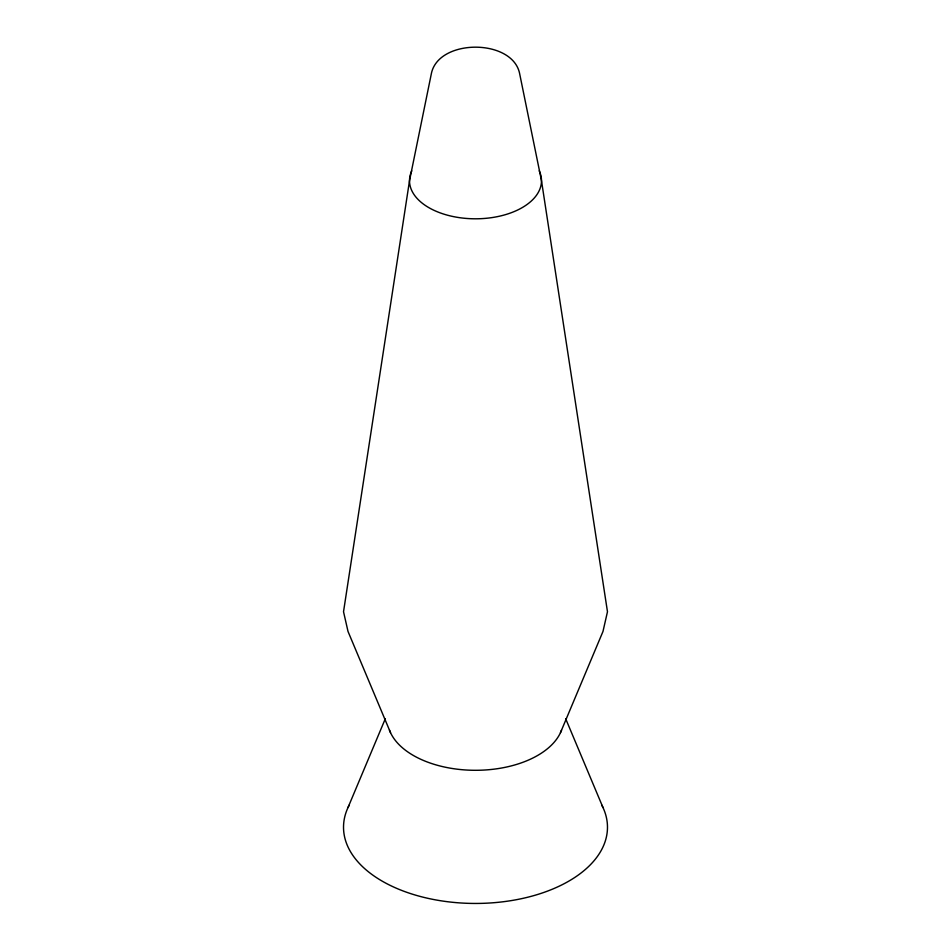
<?xml version="1.0" encoding="UTF-8"?>
<svg xmlns="http://www.w3.org/2000/svg" width="951" height="951" viewBox="0 0 951 951"><rect width="100%" height="100%" fill="white"/><g stroke="black" fill="none" stroke-linecap="round" stroke-linejoin="round"><path stroke-width="1.43" d="M348.018 807.53L385.345 718.659M560.484 732.639L602.982 631.464L607.475 611.743L541.488 180.702L519.496 72.954C511.721 38.587 439.279 38.587 431.504 72.954L409.512 180.702L343.525 611.743L348.018 631.464L390.516 732.639M565.655 718.659L602.982 807.53M561.554 730.071A87.979 50.795 0 0 1 475.5 770.298A87.979 50.795 0 0 1 389.446 730.071M539.241 170.847A65.988 38.099 0 0 1 475.5 218.801A65.988 38.099 0 0 1 411.759 170.847M601.805 805.152A131.975 76.199 0 0 1 475.5 903.45A131.975 76.199 0 0 1 349.195 805.152"/></g></svg>
